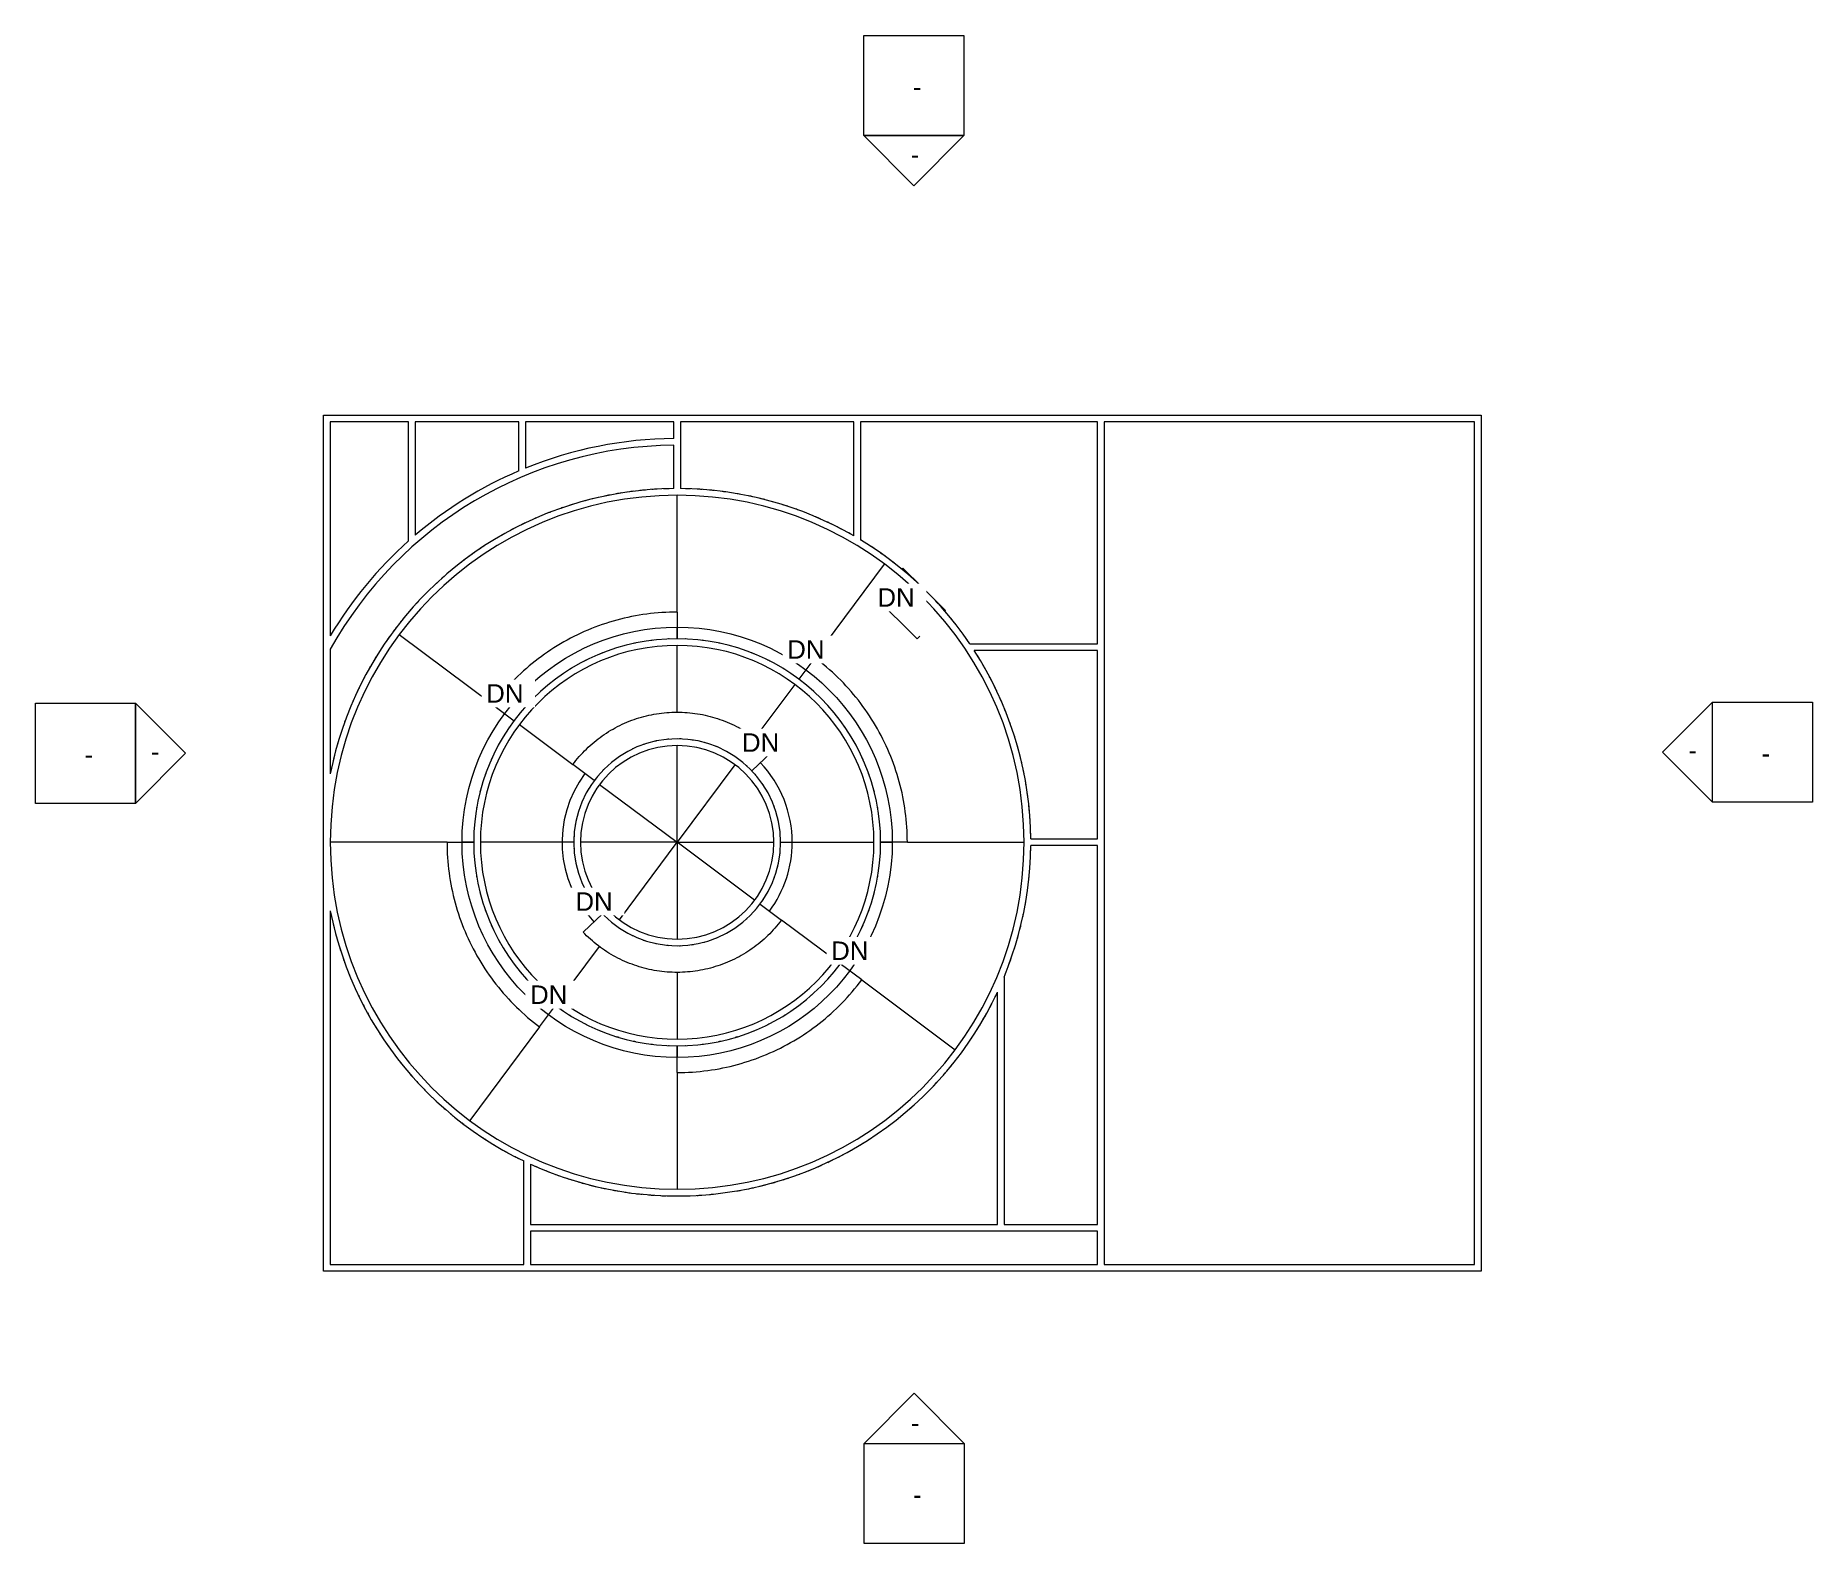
# Model space of a CAD drawing. Header units: inches. Extents: x -1103 to 1028, y -871 to 937.
import ezdxf

# ---------------------------------------------------------------- set-up
doc = ezdxf.new("R2010")
doc.units = ezdxf.units.IN
doc.header["$MEASUREMENT"] = 0
for name, color, linetype, lineweight in [('A-ANNO-SYMB', 6, 'Continuous', 9), ('A-ANNO-TEXT', 2, 'Continuous', 9), ('A-DETL', 5, 'Continuous', 9), ('A-FLOR-OTLN', 6, 'Continuous', 9), ('A-FLOR-STRS', 2, 'Continuous', 9), ('A-WALL', 2, 'Continuous', 9)]:
    doc.layers.add(name, color=color, linetype=linetype, lineweight=lineweight)

# ---------------------------------------------------------------- blocks, each defined once
blk = doc.blocks.new('Elevation - Detail Number-151647-Site')
at = {"layer": 'A-ANNO-SYMB'}
for p, q in [((-0.25, -0.25), (-0.25, 0.25)), ((-0.25, 0.25), (0.25, 0.25)), ((0.25, 0.25), (0.25, -0.25)), ((0.25, -0.25), (-0.25, -0.25))]:
    blk.add_line(p, q, dxfattribs=at)
blk = doc.blocks.new('Elevation - Detail Number-151370-Site')
at = {"layer": 'A-ANNO-SYMB'}
for p, q in [((0, 0.25), (-0.25, 0)), ((0.25, 0), (0, 0.25)), ((-0.25, 0), (0.25, 0))]:
    blk.add_line(p, q, dxfattribs=at)
blk = doc.blocks.new('Elevation - Detail Number-V1-Site')
at = {"layer": 'A-ANNO-SYMB'}
for p, q in [((0, 0.25), (-0.25, 0)), ((0.25, 0), (0, 0.25)), ((-0.25, 0), (0.25, 0))]:
    blk.add_line(p, q, dxfattribs=at)

msp = doc.modelspace()

# ---------------------------------------------------------------- linework, layer by layer
at = {"layer": 'A-DETL'}
for p, q in [((-333.4, 245.9), (-333.4, 385.9)), ((-168.5, 191.2), (-84.8, 303.4)), ((-554.7, 134.9), (-666.9, 218.5)), ((-333.4, 213.9), (-333.4, 227.9)), ((-333.4, 125.9), (-333.4, 205.9)), ((-168.5, 191.2), (-187.6, 165.5)), ((-192.4, 159.1), (-240.2, 95)), ((-554.7, 134.9), (-529, 115.7)), ((-509.4, 139), (-509.6, 138.7)), ((-157.3, 138.7), (-157.5, 139)), ((-522.6, 111), (-458.5, 63.1)), ((-333.4, -30.1), (-333.4, 85.9)), ((-273.4, 78.4), (-273.6, 78.5)), ((-264.1, 62.9), (-333.4, -30.1)), ((-426.4, 39.2), (-333.4, -30.1)), ((-609.4, -30.1), (-749.4, -30.1)), ((-577.4, -30.1), (-591.4, -30.1)), ((-457.4, -30.1), (-569.4, -30.1)), ((-333.4, -30.1), (-449.4, -30.1)), ((-402.7, -123.1), (-333.4, -30.1)), ((-333.4, -30.1), (-217.4, -30.1)), ((-333.4, -30.1), (-333.4, -146.1)), ((-240.5, -99.4), (-333.4, -30.1)), ((-209.4, -30.1), (-97.4, -30.1)), ((-89.4, -30.1), (-75.4, -30.1)), ((-57.4, -30.1), (82.6, -30.1)), ((-144.2, -171.1), (-208.3, -123.3)), ((-273.6, -138.7), (-273.4, -138.6)), ((-474.4, -219.3), (-426.7, -155.2)), ((-333.4, -186), (-333.4, -266)), ((-112.1, -195), (-137.8, -175.9)), ((-509.6, -198.9), (-509.4, -199.1)), ((-157.5, -199.1), (-157.3, -198.9)), ((-112.1, -195), (0.1, -278.7)), ((-498.4, -251.4), (-479.2, -225.7)), ((-498.4, -251.4), (-582, -363.6)), ((-333.4, -274.1), (-333.4, -288.1)), ((-333.4, -306.1), (-333.4, -446))]:
    msp.add_line(p, q, dxfattribs=at)
msp.add_circle((-333.4, -30.1), 258, dxfattribs=at)
for radius, start, end in [(244, 92.3009, 92.4797), (244, 87.5203, 87.6991), (244, 111.5472, 112.2268), (244, 106.66, 107.3105), (244, 101.808, 102.378), (244, 97.0099, 97.4335), (244, 82.5665, 82.9901), (244, 77.622, 78.192), (244, 72.6895, 73.34), (244, 67.7732, 68.4528), (244, 121.3876, 121.9832), (244, 116.4587, 117.121), (244, 62.879, 63.5413), (244, 58.0168, 58.6124), (244, 131.2811, 131.5332), (244, 126.3294, 126.7971), (244, 53.2029, 53.6706), (244, 48.4668, 48.7189), (244, 145.6024, 146.1429), (244, 140.8224, 141.1958), (244, 38.8042, 39.1776), (244, 33.8571, 34.3976), (244, 150.4431, 151.0787), (124, 108.4593, 109.1155), (124, 101.554, 102.3962), (124, 94.6688, 95.6039), (124, 87.8112, 88.764), (124, 80.9927, 81.8915), (124, 74.2328, 74.9955), (244, 28.9213, 29.5569), (244, 155.3228, 155.9996), (124, 128.6682, 129.2354), (124, 122.1282, 122.2642), (124, 115.3797, 115.7139), (124, 67.5657, 68.0821), (124, 54.2254, 54.6258), (138, 360, 43.6523), (244, 24.0004, 24.6772), (244, 160.229, 160.9), (138, 143.3404, 223.6307), (124, 142.1257, 143.0387), (124, 135.3542, 136.1462), (124, 47.3073, 48.0023), (124, 40.4049, 41.2684), (244, 19.1, 19.771), (244, 165.154, 165.7714), (124, 148.9518, 149.9066), (124, 33.5237, 34.4667), (124, 26.6717, 27.6206), (244, 14.2286, 14.846), (244, 170.093, 170.5995), (124, 162.7037, 163.5221), (124, 155.8147, 156.7398), (124, 19.8613, 20.7436), (244, 9.4005, 9.907), (244, 175.0424, 175.359), (124, 169.6118, 170.2254), (124, 13.1139, 13.8443), (124, 6.4676, 6.9285), (244, 4.641, 4.9576), (124, 176.5343, 176.7961), (124, 183.2039, 183.4657), (138, 323.2996, 360), (244, 184.641, 184.9576), (124, 189.7746, 190.3882), (124, 346.1557, 346.8861), (124, 353.0715, 353.5324), (244, 355.0424, 355.359), (244, 189.4005, 189.907), (124, 196.4779, 197.2963), (124, 203.2602, 204.1853), (124, 339.2564, 340.1387), (244, 350.093, 350.5995), (244, 194.2286, 194.846), (124, 210.0934, 211.0482), (124, 216.9613, 217.8743), (124, 325.5333, 326.4763), (124, 332.3794, 333.3283), (244, 345.154, 345.7714), (244, 199.1, 199.771), (124, 223.8538, 224.6458), (124, 230.7646, 231.3318), (124, 311.9977, 312.6927), (124, 318.7316, 319.5951), (244, 340.229, 340.9), (244, 204.0004, 204.6772), (244, 208.9213, 209.5569), (124, 237.7358, 237.8718), (124, 244.2861, 244.6203), (124, 250.8845, 251.5407), (124, 291.9179, 292.4343), (124, 305.3742, 305.7746), (244, 330.4431, 331.0787), (244, 335.3228, 335.9996), (244, 213.8571, 214.3976), (124, 257.6038, 258.446), (124, 264.3961, 265.3312), (124, 271.236, 272.1888), (124, 278.1085, 279.0073), (124, 285.0045, 285.7672), (244, 325.6024, 326.1429), (244, 218.8042, 219.1776), (244, 320.8224, 321.1958), (244, 228.4668, 228.7189), (244, 311.2811, 311.5332), (244, 233.2029, 233.6706), (244, 306.3294, 306.7971), (244, 238.0168, 238.6124), (244, 242.879, 243.5413), (244, 296.4587, 297.121), (244, 301.3876, 301.9832), (244, 247.7732, 248.4528), (244, 252.6895, 253.34), (244, 257.622, 258.192), (244, 262.5665, 262.9901), (244, 267.5203, 267.6991), (244, 272.3009, 272.4797), (244, 277.0099, 277.4335), (244, 281.808, 282.378), (244, 286.66, 287.3105), (244, 291.5472, 292.2268)]:
    msp.add_arc((-333.4, -30.1), radius, start, end, dxfattribs=at)
at = {"layer": 'A-FLOR-OTLN'}
for start, end in [(100.9822, 101.8682), (99.0378, 99.9345), (97.0962, 98.0008), (95.1564, 96.0671), (93.2179, 94.1334), (91.2803, 92.1996), (87.8391, 88.667), (85.9376, 86.7325), (84.0364, 84.7656), (82.1355, 82.6842), (79.8707, 80.2348), (77.6491, 78.334), (110.9976, 111.5217), (108.8634, 109.6026), (106.8576, 107.669), (104.8869, 105.7354), (102.9308, 103.8018), (75.657, 76.4329), (73.7139, 74.5315), (71.7891, 72.6297), (69.8733, 70.7273), (67.9624, 68.8243), (117.3369, 118.1345), (115.4033, 116.1112), (113.4783, 113.881), (66.0546, 66.9203), (64.1488, 65.0151), (62.2445, 63.1081), (60.3411, 61.1985), (123.1378, 124.0204), (121.2041, 122.0702), (119.2705, 120.1113), (58.1438, 58.7193), (56.0475, 56.7944), (128.9388, 129.8481), (127.0051, 127.9079), (125.0714, 125.9657), (54.0572, 54.8695), (52.098, 52.9445), (50.1521, 51.0195), (132.8063, 133.7247), (130.8725, 131.7869), (48.2131, 49.0944), (46.2782, 47.1693), (136.6739, 137.5981), (134.7401, 135.6617), (44.3459, 45.2441), (42.4153, 43.3188), (140.5417, 141.4698), (138.6078, 139.5341), (40.4859, 41.3934), (38.5575, 39.4678), (144.4097, 145.3402), (142.4757, 143.4051), (36.6297, 37.5421), (34.7024, 35.6163), (148.2779, 149.2098), (146.3437, 147.2751), (31.1304, 32.0212), (150.2121, 151.1444), (29.2012, 30.0803), (154.0808, 155.0132), (152.1464, 153.0788), (27.2721, 28.1347), (25.343, 26.1801), (157.95, 158.8816), (156.0153, 156.9474), (23.414, 24.2072), (21.485, 22.1858), (159.8848, 160.8157), (19.5652, 19.9419), (163.7551, 164.6837), (161.8199, 162.7497), (17.0765, 17.6271), (165.6906, 166.6176), (14.957, 15.6981), (12.9582, 13.769), (167.6265, 168.5515), (10.9931, 11.84), (9.0421, 9.9109), (7.0984, 7.9818), (5.1589, 6.0526), (3.2221, 4.1234), (1.2871, 2.1942), (357.8497, 358.6508), (355.957, 356.7081), (354.0648, 354.6948), (349.657, 350.2813), (191.4499, 192.3613), (347.64, 348.3891), (193.3779, 194.2923), (195.3061, 196.2227), (343.7769, 344.6029), (345.6963, 346.4964), (197.2343, 198.1526), (199.1627, 200.0821), (339.9661, 340.8129), (341.8686, 342.7085), (201.0912, 202.0113), (338.0671, 338.9154), (203.0199, 203.9402), (204.9489, 205.869), (333.843, 334.7359), (206.878, 207.7975), (331.9047, 332.8056), (208.8075, 209.7259), (210.7373, 211.6542), (328.0331, 328.9449), (329.9682, 330.8752), (212.6677, 213.5823), (214.5986, 215.5104), (324.1656, 325.0839), (326.0989, 327.0144), (216.5303, 217.4384), (218.4631, 219.3663), (320.3003, 321.2227), (322.2327, 323.1534), (220.3974, 221.2941), (222.3339, 223.2219), (316.4366, 317.3612), (318.3683, 319.292), (224.2737, 225.1496), (226.219, 227.0773), (312.5738, 313.4992), (314.5051, 315.4303), (228.1741, 229.0049), (230.1504, 230.9325), (308.7116, 309.6366), (310.6426, 311.568), (232.1854, 232.86), (302.9193, 303.841), (304.85, 305.7731), (306.7807, 307.705), (236.7151, 237.3158), (238.6426, 239.3985), (240.5702, 241.3877), (297.1277, 298.0416), (299.0582, 299.9753), (300.9887, 301.9084), (242.4978, 243.3482), (246.0141, 246.9391), (247.9457, 248.8699), (291.3366, 292.2342), (293.2669, 294.1714), (295.1973, 296.1071), (249.8776, 250.8007), (251.8098, 252.7314), (253.7424, 254.662), (255.6755, 256.5925), (257.6093, 258.523), (259.5439, 260.4534), (279.7554, 280.4043), (281.6856, 282.4588), (283.6157, 284.4426), (285.5459, 286.4026), (287.4761, 288.3516), (289.4063, 290.2946), (261.4796, 262.3837), (263.4169, 264.3141), (265.3566, 266.2443), (267.3, 268.1746), (269.2494, 270.1048), (271.2102, 272.035), (273.1962, 273.9651), (275.2586, 275.8952)]:
    msp.add_arc((-333.4, -30.1), 424, start, end, dxfattribs=at)
at = {"layer": 'A-FLOR-STRS'}
for p, q in [((-62.7, 298.6), (-64, 297.3)), ((-62.7, 298.6), (-39.8, 275.8)), ((-93.2, 268), (-96.6, 264.7)), ((-96.6, 264.7), (-45.7, 213.7)), ((-26.1, 262.1), (-11.8, 247.7)), ((-333.4, 245.9), (-333.4, 213.9)), ((-11.8, 247.7), (-12.5, 247)), ((-42.3, 217.1), (-45.7, 213.7)), ((-168.5, 191.2), (-187.6, 165.5)), ((-554.7, 134.9), (-529, 115.7)), ((-243.7, 55.5), (-220.6, 77.6)), ((-432.8, 44), (-458.5, 63.1)), ((-609.4, -30.1), (-577.4, -30.1)), ((-57.4, -30.1), (-89.4, -30.1)), ((-234, -104.2), (-208.3, -123.3)), ((-423.1, -115.7), (-446.3, -137.8)), ((-112.1, -195), (-137.8, -175.9)), ((-498.4, -251.4), (-479.2, -225.7)), ((-333.4, -306.1), (-333.4, -274.1))]:
    msp.add_line(p, q, dxfattribs=at)
for points in [[(-333.4, 245.9), (-345.6, 245.9), (-370.1, 244.3), (-406.1, 237), (-440.9, 225), (-473.7, 208.5), (-504.1, 187.8), (-531.5, 163.3), (-547.4, 144.7), (-554.7, 134.9)], [(-57.4, -30.1), (-57.4, -17.9), (-59, 6.6), (-66.3, 42.6), (-78.3, 77.4), (-94.8, 110.2), (-115.5, 140.6), (-140, 168), (-158.7, 183.9), (-168.5, 191.2)], [(-458.5, 63.1), (-453.6, 69.7), (-442.7, 82.1), (-423.7, 98), (-402.4, 110.6), (-379.4, 119.7), (-355.2, 125), (-330.5, 126.5), (-305.9, 124.1), (-282, 117.9), (-259.3, 107.9), (-238.5, 94.5), (-226.2, 83.5), (-220.6, 77.6)], [(-609.4, -30.1), (-609.4, -42.3), (-607.8, -66.8), (-600.5, -102.8), (-588.5, -137.5), (-572, -170.4), (-551.3, -200.8), (-526.8, -228.1), (-508.2, -244.1), (-498.4, -251.4)], [(-208.3, -123.3), (-213.3, -129.9), (-224.1, -142.3), (-243.2, -158.1), (-264.4, -170.7), (-287.5, -179.8), (-311.6, -185.2), (-336.3, -186.7), (-360.9, -184.3), (-384.9, -178), (-407.5, -168.1), (-428.3, -154.7), (-440.6, -143.7), (-446.3, -137.8)], [(-333.4, -306.1), (-321.2, -306.1), (-296.7, -304.5), (-260.7, -297.2), (-226, -285.2), (-193.1, -268.7), (-162.7, -248), (-135.4, -223.5), (-119.4, -204.8), (-112.1, -195)]]:
    msp.add_open_spline(points, degree=3, dxfattribs=at)
at = {"layer": 'A-WALL'}
for p, q in [((-757.4, -544.1), (-757.4, 481.9)), ((-757.4, 481.9), (630.6, 481.9)), ((-749.4, 473.9), (-749.4, 217.3)), ((-655.4, 473.9), (-749.4, 473.9)), ((-655.4, 331.3), (-655.4, 473.9)), ((-523.4, 473.9), (-647.4, 473.9)), ((-647.4, 473.9), (-647.4, 338.2)), ((-523.4, 415.1), (-523.4, 473.9)), ((-337.4, 473.9), (-515.4, 473.9)), ((-515.4, 473.9), (-515.4, 418.4)), ((-337.4, 453.9), (-337.4, 473.9)), ((-329.4, 473.9), (-329.4, 393.9)), ((-121.4, 473.9), (-329.4, 473.9)), ((-121.4, 337.1), (-121.4, 473.9)), ((170.6, 473.9), (-113.4, 473.9)), ((-113.4, 473.9), (-113.4, 332.4)), ((170.6, 207.9), (170.6, 473.9)), ((178.6, 473.9), (178.6, -536.1)), ((622.6, 473.9), (178.6, 473.9)), ((622.6, -536.1), (622.6, 473.9)), ((630.6, 481.9), (630.6, -544.1)), ((-337.4, 393.9), (-337.4, 445.9)), ((-749.4, 201.3), (-749.4, 51.9)), ((17.5, 207.9), (170.6, 207.9)), ((170.6, 199.9), (22.8, 199.9)), ((170.6, -26.1), (170.6, 199.9)), ((90.6, -26.1), (170.6, -26.1)), ((170.6, -34.1), (90.6, -34.1)), ((170.6, -488.1), (170.6, -34.1)), ((-749.4, -112.1), (-749.4, -536.1)), ((58.6, -191.7), (58.6, -488.1)), ((50.6, -488.1), (50.6, -209.9)), ((-517.4, -536.1), (-517.4, -412.1)), ((-509.4, -415.8), (-509.4, -488.1)), ((-509.4, -488.1), (50.6, -488.1)), ((58.6, -488.1), (170.6, -488.1)), ((-509.4, -496.1), (-509.4, -536.1)), ((170.6, -496.1), (-509.4, -496.1)), ((170.6, -536.1), (170.6, -496.1)), ((630.6, -544.1), (-757.4, -544.1)), ((-749.4, -536.1), (-517.4, -536.1)), ((-509.4, -536.1), (170.6, -536.1)), ((178.6, -536.1), (622.6, -536.1))]:
    msp.add_line(p, q, dxfattribs=at)
for points in [[(-337.4, 393.9), (-351.6, 393.5), (-365.7, 392.7), (-379.7, 391.4), (-393.8, 389.6), (-407.7, 387.4), (-421.6, 384.6), (-435.4, 381.5), (-449, 377.9), (-462.5, 373.8), (-475.9, 369.2), (-489.2, 364.3), (-502.2, 358.9), (-515.1, 353), (-527.8, 346.8), (-540.2, 340.1), (-552.4, 333), (-564.4, 325.5), (-576.1, 317.6), (-587.6, 309.3), (-598.8, 300.6), (-609.6, 291.6), (-620.2, 282.2), (-630.5, 272.5), (-640.4, 262.4), (-650, 252), (-659.2, 241.3), (-668, 230.3), (-676.5, 219), (-684.7, 207.4), (-692.4, 195.6), (-699.7, 183.5), (-706.6, 171.2), (-713.1, 158.6), (-719.2, 145.9), (-724.8, 132.9), (-730.1, 119.8), (-734.8, 106.5), (-739.2, 93), (-743, 79.4), (-746.5, 65.7), (-749.4, 51.9)], [(-121.4, 337.1), (-133.3, 343.7), (-145.4, 350), (-157.8, 355.8), (-170.2, 361.3), (-182.9, 366.3), (-195.7, 370.9), (-208.7, 375.1), (-221.8, 378.9), (-235, 382.3), (-248.3, 385.3), (-261.6, 387.8), (-275.1, 389.9), (-288.6, 391.5), (-302.2, 392.8), (-315.8, 393.5), (-329.4, 393.9)], [(17.5, 207.9), (9.4, 219.4), (1, 230.6), (-7.8, 241.5), (-16.9, 252.1), (-26.4, 262.4), (-36.2, 272.3), (-46.4, 282), (-56.8, 291.3), (-67.6, 300.2), (-78.7, 308.8), (-90, 317.1), (-101.6, 324.9), (-113.4, 332.4)], [(90.6, -26.1), (90.2, -12), (89.4, 2), (88.1, 16), (86.3, 30), (84.1, 43.9), (81.4, 57.7), (78.3, 71.4), (74.7, 85), (70.6, 98.4), (66.1, 111.8), (61.2, 124.9), (55.9, 138), (50.1, 150.8), (43.9, 163.4), (37.2, 175.8), (30.2, 188), (22.8, 199.9)], [(58.6, -191.7), (63.5, -179.1), (68.1, -166.4), (72.2, -153.6), (75.9, -140.6), (79.2, -127.6), (82.1, -114.4), (84.6, -101.2), (86.6, -87.8), (88.3, -74.4), (89.4, -61), (90.2, -47.6), (90.6, -34.1)], [(-749.4, -112.1), (-746.5, -125.8), (-743.1, -139.4), (-739.2, -152.9), (-734.9, -166.3), (-730.2, -179.5), (-725.1, -192.6), (-719.5, -205.4), (-713.4, -218.1), (-707, -230.6), (-700.2, -242.9), (-692.9, -254.9), (-685.3, -266.7), (-677.2, -278.2), (-668.8, -289.5), (-660.1, -300.4), (-650.9, -311.1), (-641.5, -321.4), (-631.6, -331.5), (-621.5, -341.2), (-611, -350.6), (-600.3, -359.6), (-589.2, -368.2), (-577.9, -376.5), (-566.3, -384.4), (-554.4, -391.9), (-542.3, -399.1), (-530, -405.8), (-517.4, -412.1)], [(-509.4, -415.8), (-496.5, -421.5), (-483.4, -426.7), (-470.2, -431.4), (-456.8, -435.7), (-443.2, -439.6), (-429.6, -443), (-415.8, -446), (-402, -448.5), (-388, -450.6), (-374, -452.1), (-360, -453.3), (-345.9, -453.9), (-331.8, -454.1), (-317.8, -453.8), (-303.7, -453), (-289.7, -451.8), (-275.7, -450.1), (-261.8, -448), (-247.9, -445.4), (-234.2, -442.3), (-220.6, -438.8), (-207.1, -434.8), (-193.7, -430.4), (-180.5, -425.5), (-167.4, -420.2), (-154.6, -414.5), (-141.9, -408.4), (-129.4, -401.8), (-117.2, -394.8), (-105.2, -387.4), (-93.5, -379.7), (-82, -371.5), (-70.8, -363), (-59.9, -354.1), (-49.3, -344.8), (-39, -335.2), (-29, -325.2), (-19.4, -315), (-10.1, -304.4), (-1.2, -293.5), (7.4, -282.3), (15.6, -270.9), (23.4, -259.1), (30.8, -247.2), (37.8, -235), (44.4, -222.5), (50.6, -209.9)]]:
    msp.add_lwpolyline(points, dxfattribs=at)
for radius, start, end in [(484, 90.4735, 112.0882), (476, 90.4815, 150.9209), (484, 113.114, 130.4482), (416, 0, 180), (484, 131.7045, 149.261), (244, 360, 180), (236, 0, 180), (124, 360, 180), (116, 0, 180), (416, 180, 0), (244, 180, 360), (236, 180, 0), (124, 180, 360), (116, 180, 0)]:
    msp.add_arc((-333.4, -30.1), radius, start, end, dxfattribs=at)

# ---------------------------------------------------------------- block references
at = {"layer": 'A-ANNO-SYMB', "xscale": 239.9999999999998, "yscale": 239.9999999999998, "zscale": 239.9999999999998}
for name, p in [('Elevation - Detail Number-151647-Site', (-49.5, 877)), ('Elevation - Detail Number-151647-Site', (-1042.8, 76.6)), ('Elevation - Detail Number-151647-Site', (968, 78)), ('Elevation - Detail Number-151370-Site', (-49.3, -750.6)), ('Elevation - Detail Number-151647-Site', (-49.3, -810.6))]:
    msp.add_blockref(name, p, dxfattribs=at)
at = {"layer": 'A-ANNO-SYMB', "extrusion": (0, 0, -1), "xscale": 239.9999999999998, "yscale": 239.9999999999998, "zscale": 239.9999999999998}
for p, rotation in [((49.5, 817), 180), ((982.8, 76.6), 90.00000000000038)]:
    msp.add_blockref('Elevation - Detail Number-V1-Site', p, dxfattribs=dict(at, rotation=rotation))
at = {"layer": 'A-ANNO-SYMB', "xscale": 239.9999999999998, "yscale": 239.9999999999998, "zscale": 239.9999999999998, "rotation": 90}
msp.add_blockref('Elevation - Detail Number-151370-Site', (908, 78), dxfattribs=at)

# ---------------------------------------------------------------- next in the draw order: texts
at = {"layer": 'A-ANNO-SYMB', "char_height": 22.129, "width": 12.15, "attachment_point": 2, "line_spacing_factor": 0.938532, "bg_fill": 3, "box_fill_scale": 1.25, "bg_fill_color": 0, "bg_fill_transparency": 0}
for insert in [(-45.5, 886.5), (-48.2, 805.3), (-1038.8, 86.1), (-959.2, 89.8), (884.3, 91.2), (972, 87.5), (-48.1, -715), (-45.4, -801.1)]:
    msp.add_mtext('\\fArial|b0|i0|c0|p34|;-', dxfattribs=dict(at, insert=insert))
at = {"layer": 'A-ANNO-TEXT', "char_height": 22.129, "width": 53.169, "attachment_point": 1, "line_spacing_factor": 0.938532, "bg_fill": 3, "box_fill_scale": 1.25, "bg_fill_color": 0, "bg_fill_transparency": 0}
for insert in [(-93.3, 274.5), (-201.4, 212.1), (-562.4, 159.4), (-255.7, 100.5), (-455.4, -90.1), (-148.7, -149), (-509.8, -201.7)]:
    msp.add_mtext('\\fArial|b0|i0|c0|p34|;DN', dxfattribs=dict(at, insert=insert))

doc.saveas('drawing.dxf')
